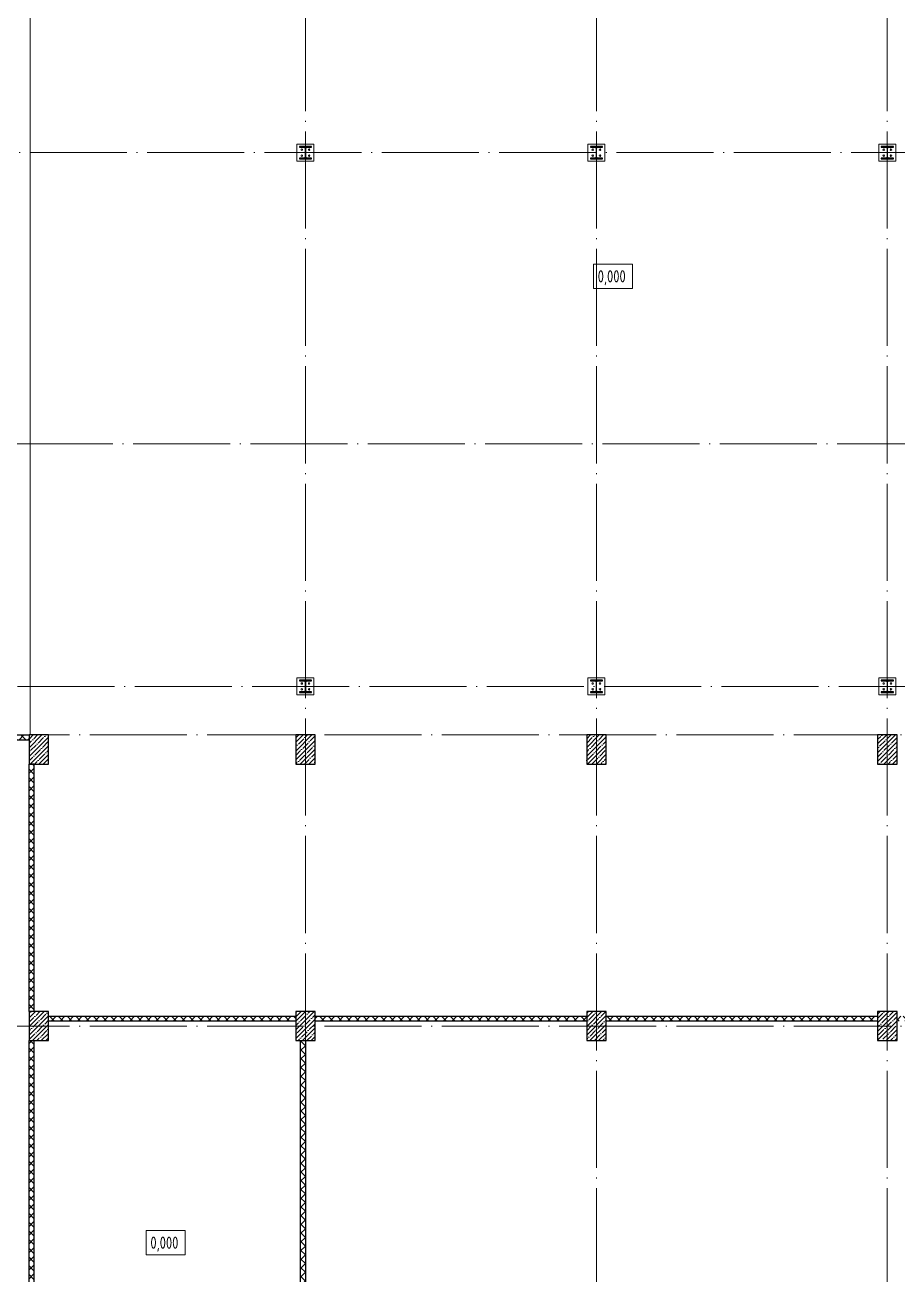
# Model space of a CAD drawing. Extents: x -965262 to 1142518, y -357520 to 71675.
# Drawn here: x -705992 to -688007, y -210484 to -184721 of the extents above; entities that cross this region are included whole.
import ezdxf

# ---------------------------------------------------------------- set-up
doc = ezdxf.new("R2010")
doc.units = 0
doc.header["$LTSCALE"] = 10
doc.linetypes.add('DOTE', pattern=[2.42, 2, -0.2, 0.02, -0.2])
doc.layers.get('0').update_dxf_attribs({"linetype": 'CONTINUOUS', "lineweight": 30})
doc.layers.add('DOTE', color=7, linetype='DOTE', lineweight=9)
doc.styles.add('GOST 2.304', font='isocpeur.ttf', dxfattribs={"width": 0.75, "height": 250})
pattern_1 = [(45, (-663827.41, -214472.12), (-89.80256, 89.80256), []), (45, (-663737.6, -214472.12), (-89.80256, 89.80256), [158.75, -31.75, 0, -31.75])]

msp = doc.modelspace()

# ---------------------------------------------------------------- hatches: boundary and pattern name
at = {"lineweight": 15}
h = msp.add_hatch(dxfattribs=at)
h.set_pattern_fill('ANSI37', color=30, scale=40)
h.set_pattern_definition([(45, (-24264.35, -633128.98), (-89.802561, 89.802561), []), (135, (-24264.35, -633128.98), (-89.802561, -89.802561), [])])
h.paths.add_polyline_path([(-675772.4, -163652.1), (-675872.4, -163652.1), (-675872.4, -165652.1), (-675772.4, -165652.1)], flags=17)
h.paths.add_polyline_path([(-683707, -205951.7), (-683807, -205951.7), (-683807, -207951.7), (-683707, -207951.7)], flags=17)
h.paths.add_polyline_path([(-683707, -203951.7), (-683807, -203951.7), (-683807, -204951.7), (-683707, -204951.7)], flags=17)
h.paths.add_polyline_path([(-706542.4, -196852.1), (-706642.4, -196852.1), (-706642.4, -197852.1), (-706542.4, -197852.1)], flags=17)
h.paths.add_polyline_path([(-706542.4, -193852.1), (-706642.4, -193852.1), (-706642.4, -195852.1), (-706542.4, -195852.1)], flags=17)
h.paths.add_polyline_path([(-706542.4, -190852.1), (-706642.4, -190852.1), (-706642.4, -192852.1), (-706542.4, -192852.1)], flags=17)
h.paths.add_polyline_path([(-706542.4, -187852.1), (-706642.4, -187852.1), (-706642.4, -189852.1), (-706542.4, -189852.1)], flags=17)
h.paths.add_polyline_path([(-706542.4, -184852.1), (-706642.4, -184852.1), (-706642.4, -186852.1), (-706542.4, -186852.1)], flags=17)
h.paths.add_polyline_path([(-706542.4, -181852.1), (-706642.4, -181852.1), (-706642.4, -183852.1), (-706542.4, -183852.1)], flags=17)
h.paths.add_polyline_path([(-706542.4, -178852.1), (-706642.4, -178852.1), (-706642.4, -180852.1), (-706542.4, -180852.1)], flags=17)
h.paths.add_polyline_path([(-706542.4, -176852.1), (-706642.4, -176852.1), (-706642.4, -177852.1), (-706542.4, -177852.1)], flags=17)
h.paths.add_polyline_path([(-715707.4, -175687.1), (-717707.4, -175687.1), (-717707.4, -175787.1), (-715707.4, -175787.1)], flags=16)
h.paths.add_polyline_path([(-712707.4, -175687.1), (-714707.4, -175687.1), (-714707.4, -175787.1), (-712707.4, -175787.1)], flags=16)
h.paths.add_polyline_path([(-709707.4, -175687.1), (-711707.4, -175687.1), (-711707.4, -175787.1), (-709707.4, -175787.1)], flags=16)
h.paths.add_polyline_path([(-706707.4, -175687.1), (-708707.4, -175687.1), (-708707.4, -175787.1), (-706707.4, -175787.1)], flags=16)
h.paths.add_polyline_path([(-676407.4, -223252.1), (-679747.4, -223252.1), (-679747.4, -223352.1), (-676407.4, -223352.1)])
h.paths.add_polyline_path([(-674707.4, -223252.1), (-676007.4, -223252.1), (-676007.4, -223352.1), (-674707.4, -223352.1)])
h.paths.add_polyline_path([(-670907.4, -223252.1), (-671707.4, -223252.1), (-671707.4, -223352.1), (-670907.4, -223352.1)])
h.paths.add_polyline_path([(-670207.4, -223252.1), (-670507.4, -223252.1), (-670507.4, -223352.1), (-670207.4, -223352.1)])
h.paths.add_polyline_path([(-670207.4, -217752.1), (-676787.4, -217752.1), (-676787.4, -217827.1), (-670207.4, -217827.1)])
h.paths.add_polyline_path([(-704957.4, -217352.1), (-705507.4, -217352.1), (-705507.4, -217452.1), (-704957.4, -217452.1)])
h.paths.add_polyline_path([(-703407.4, -217352.1), (-703957.4, -217352.1), (-703957.4, -217452.1), (-703407.4, -217452.1)])
h.paths.add_polyline_path([(-701957.4, -217352.1), (-702507.4, -217352.1), (-702507.4, -217452.1), (-701957.4, -217452.1)])
h.paths.add_polyline_path([(-700407.4, -217352.1), (-700957.4, -217352.1), (-700957.4, -217452.1), (-700407.4, -217452.1)])
h.paths.add_polyline_path([(-705807.4, -217652.1), (-705907.4, -217652.1), (-705907.4, -222752.1), (-705807.4, -222752.1)])
h.paths.add_polyline_path([(-700207.4, -217652.1), (-700307.4, -217652.1), (-700307.4, -222752.1), (-700207.4, -222752.1)])
h.paths.add_polyline_path([(-700407.4, -223252.1), (-702137.4, -223252.3), (-702137.4, -223352.1), (-700407.4, -223352.1)])
h.paths.add_polyline_path([(-698707.4, -223252.1), (-700007.4, -223252.1), (-700007.4, -223352.1), (-698707.4, -223352.1)])
h.paths.add_polyline_path([(-694407.4, -223252.1), (-695707.4, -223252.1), (-695707.4, -223352.1), (-694407.4, -223352.1)])
h.paths.add_polyline_path([(-692707.4, -223252.1), (-694007.4, -223252.1), (-694007.4, -223352.1), (-692707.4, -223352.1)])
h.paths.add_polyline_path([(-688407.4, -223252.1), (-689707.4, -223252.1), (-689707.4, -223352.1), (-688407.4, -223352.1)])
h.paths.add_polyline_path([(-686707.4, -223252.1), (-688007.4, -223252.1), (-688007.4, -223352.1), (-686707.4, -223352.1)])
h.paths.add_polyline_path([(-682407.4, -223252.1), (-683707.4, -223252.1), (-683707.4, -223352.1), (-682407.4, -223352.1)])
h.paths.add_polyline_path([(-684207.7, -221352.5), (-688007.4, -221352.5), (-688007.4, -221452.5), (-684207.7, -221452.5)])
h.paths.add_polyline_path([(-688007.4, -217652.1), (-688107.4, -217652.1), (-688107.4, -221452.5), (-688007.4, -221452.5), (-688007.4, -221352.5)])
h.paths.add_polyline_path([(-688107.4, -214222.1), (-688007.4, -214222.1), (-688007.4, -217052.1), (-688107.4, -217052.1), (-688107.4, -214422.1), (-688207.4, -214422.1), (-688207.4, -214322.1), (-688107.4, -214322.1)])
h.paths.add_polyline_path([(-688107.4, -214222.1), (-693262.4, -214222.1), (-693262.4, -214322.1), (-688107.4, -214322.1)])
h.paths.add_polyline_path([(-693262.4, -214422.1), (-693262.4, -214422.1), (-693262.4, -214322.1), (-693262.4, -214222.1), (-693362.4, -214222.1), (-693362.4, -215112.1), (-693262.4, -215112.1)])
h.paths.add_polyline_path([(-693262.4, -215112.1), (-693362.4, -215112.1), (-700207.4, -215112.1), (-700207.4, -215212.1), (-693262.4, -215212.1)])
h.paths.add_polyline_path([(-700207.4, -211652.1), (-700307.4, -211652.1), (-700307.4, -217052.1), (-700207.4, -217052.1)])
h.paths.add_polyline_path([(-700307.4, -213062.1), (-705807.4, -213062.1), (-705807.4, -213162.1), (-700307.4, -213162.1)])
h.paths.add_polyline_path([(-700207.4, -205652.1), (-700307.4, -205652.1), (-700307.4, -209052.4), (-700307.4, -209052.4), (-700307.4, -209152.4), (-700307.4, -211052.1), (-700207.4, -211052.1)])
h.paths.add_polyline_path([(-700407.4, -205152.1), (-705507.4, -205152.1), (-705507.4, -205252.1), (-700407.4, -205252.1)])
h.paths.add_polyline_path([(-694407.4, -205152.1), (-700007.4, -205152.1), (-700007.4, -205252.1), (-694407.4, -205252.1)])
h.paths.add_polyline_path([(-688407.4, -205152.1), (-694007.4, -205152.1), (-694007.4, -205252.1), (-688407.4, -205252.1)])
h.paths.add_polyline_path([(-683807, -205152.1), (-688007.4, -205152.1), (-688007.4, -205252.1), (-683807, -205252.1)])
h.paths.add_polyline_path([(-683707, -203502.1), (-683807, -203502.1), (-683807, -208951.7), (-683707, -208951.7)])
h.paths.add_polyline_path([(-682257.8, -203427.1), (-682257.8, -203402.1), (-683807, -203402.1), (-683807, -203502.1), (-682257.8, -203502.1), (-682257.8, -203477.1)])
h.paths.add_polyline_path([(-682257.8, -208976.7), (-682257.8, -208951.7), (-683807, -208951.7), (-683807, -209051.7), (-682257.8, -209051.7), (-682257.8, -209026.7)])
h.paths.add_polyline_path([(-705807.4, -211652.1), (-705907.4, -211652.1), (-705907.4, -217052.1), (-705807.4, -217052.1)])
h.paths.add_polyline_path([(-705807.4, -205652.1), (-705907.4, -205652.1), (-705907.4, -211052.1), (-705807.4, -211052.1)])
h.paths.add_polyline_path([(-705807.4, -199952.1), (-705907.4, -199952.1), (-705907.4, -205052.1), (-705807.4, -205052.1)])
h.paths.add_polyline_path([(-705907.4, -199352.1), (-706642.4, -199352.1), (-706642.4, -199452.1), (-705907.4, -199452.1)])
h.paths.add_polyline_path([(-706642.4, -175687.1), (-718532.4, -175687.1), (-718532.4, -175787.1), (-706642.4, -175787.1)])
h.paths.add_polyline_path([(-706211.9, -175302.1), (-706542.4, -175302.1), (-706542.4, -175402.1), (-706211.9, -175402.1)])
h.paths.add_polyline_path([(-669992.4, -192212.1), (-670272.4, -192212.1), (-670272.4, -192312.1), (-669992.4, -192312.1)])
h.paths.add_polyline_path([(-670272.4, -189752.1), (-670372.4, -189752.1), (-670372.4, -192312.1), (-670272.4, -192312.1)])
h.paths.add_polyline_path([(-673672.2, -186917.1), (-675772.4, -186917.1), (-675772.4, -187017.1), (-673672.2, -187017.1)])
h.paths.add_polyline_path([(-704772.2, -162917.1), (-705881.3, -162917.1), (-705881.3, -163017.1), (-704772.2, -163017.1)])
h.paths.add_polyline_path([(-698772.2, -162917.1), (-701772.2, -162917.1), (-701772.2, -163017.1), (-698772.2, -163017.1)])
h.paths.add_polyline_path([(-692772.2, -162917.1), (-695772.2, -162917.1), (-695772.2, -163017.1), (-692772.2, -163017.1)])
h.paths.add_polyline_path([(-686772.2, -162917.1), (-689772.2, -162917.1), (-689772.2, -163017.1), (-686772.2, -163017.1)])
h.paths.add_polyline_path([(-678772.2, -162917.1), (-684772.2, -162917.1), (-684772.2, -163017.1), (-678772.2, -163017.1)])
h.paths.add_polyline_path([(-675872.4, -162917.1), (-676772.2, -162917.1), (-676772.2, -163017.1), (-675872.4, -163017.1)])
h.paths.add_polyline_path([(-675772.4, -162917.1), (-675872.4, -162917.1), (-675872.4, -163017.1), (-675872.4, -166282.1), (-675772.4, -166282.1)])
h.paths.add_polyline_path([(-675772.4, -169542.1), (-675872.4, -169542.1), (-675872.4, -169852.1), (-675772.4, -169852.1)])
h.paths.add_polyline_path([(-675772.4, -171852.1), (-675872.4, -171852.1), (-675872.4, -172852.1), (-675772.4, -172852.1)])
h.paths.add_polyline_path([(-675772.4, -174852.1), (-675872.4, -174852.1), (-675872.4, -175852.1), (-675772.4, -175852.1)])
h.paths.add_polyline_path([(-675772.4, -177852.1), (-675872.4, -177852.1), (-675872.4, -178852.1), (-675772.4, -178852.1)])
h.paths.add_polyline_path([(-675772.4, -180852.1), (-675872.4, -180852.1), (-675872.4, -181852.1), (-675772.4, -181852.1)])
h.paths.add_polyline_path([(-670272.4, -186917.1), (-671872.2, -186917.1), (-671872.2, -187017.1), (-670272.4, -187017.1)])
h.paths.add_polyline_path([(-670272.4, -187017.1), (-670372.4, -187017.1), (-670372.4, -187952.1), (-670272.4, -187952.1)])
h.paths.add_polyline_path([(-675772.4, -186852.1), (-675872.4, -186852.1), (-675872.4, -187107.1), (-675872.4, -187107.1), (-675872.4, -187227.1), (-675872.4, -199352.1), (-675772.4, -199352.1)])
h.paths.add_polyline_path([(-675772.4, -183852.1), (-675872.4, -183852.1), (-675872.4, -184852.1), (-675772.4, -184852.1)])
h.paths.add_polyline_path([(-706542.4, -199352.1), (-706642.4, -199352.1), (-706642.4, -175302.1), (-706542.4, -175302.1)])
h.paths.add_polyline_path([(-673672.2, -187017.1), (-673772.4, -187017.1), (-673772.4, -186917.1), (-673672.2, -186917.1)])
h.paths.add_polyline_path([(-671872.2, -187017.1), (-671772.4, -187017.1), (-671772.4, -186917.1), (-671872.2, -186917.1)])
h.paths.add_polyline_path([(-670272.4, -189504.6), (-670372.4, -189504.6), (-670372.4, -189752.1), (-670272.4, -189752.1)])
h.paths.add_polyline_path([(-670272.4, -187504.6), (-670372.4, -187504.6), (-670372.4, -187952.1), (-670272.4, -187952.1)])
h.paths.add_polyline_path([(-702137.4, -223352.1), (-700696.7, -223352.1), (-700696.7, -223252.2), (-702137.4, -223252.3)])
h = msp.add_hatch(dxfattribs=at)
h.set_pattern_fill('ANSI35', color=256, scale=20, style=0)
h.set_pattern_definition(pattern_1)
h.paths.add_polyline_path([(-705507.4, -199352.1), (-705907.4, -199352.1), (-705907.4, -199952.1), (-705507.4, -199952.1)])
h = msp.add_hatch(dxfattribs=at)
h.set_pattern_fill('ANSI35', color=256, scale=20, style=0)
h.set_pattern_definition(pattern_1)
h.paths.add_polyline_path([(-700007.4, -199352.1), (-700407.4, -199352.1), (-700407.4, -199952.1), (-700007.4, -199952.1)])
h = msp.add_hatch(dxfattribs=at)
h.set_pattern_fill('ANSI35', color=256, scale=20, style=0)
h.set_pattern_definition(pattern_1)
h.paths.add_polyline_path([(-694007.4, -199352.1), (-694407.4, -199352.1), (-694407.4, -199952.1), (-694007.4, -199952.1)])
h = msp.add_hatch(dxfattribs=at)
h.set_pattern_fill('ANSI35', color=256, scale=20, style=0)
h.set_pattern_definition(pattern_1)
h.paths.add_polyline_path([(-688007.4, -199352.1), (-688407.4, -199352.1), (-688407.4, -199952.1), (-688007.4, -199952.1)])
h = msp.add_hatch(dxfattribs=at)
h.set_pattern_fill('ANSI35', color=256, scale=20, style=0)
h.set_pattern_definition(pattern_1)
h.paths.add_polyline_path([(-705507.4, -205052.1), (-705907.4, -205052.1), (-705907.4, -205652.1), (-705507.4, -205652.1)])
h = msp.add_hatch(dxfattribs=at)
h.set_pattern_fill('ANSI35', color=256, scale=20, style=0)
h.set_pattern_definition(pattern_1)
h.paths.add_polyline_path([(-700007.4, -205052.1), (-700407.4, -205052.1), (-700407.4, -205652.1), (-700007.4, -205652.1)])
h = msp.add_hatch(dxfattribs=at)
h.set_pattern_fill('ANSI35', color=256, scale=20, style=0)
h.set_pattern_definition(pattern_1)
h.paths.add_polyline_path([(-694007.4, -205052.1), (-694407.4, -205052.1), (-694407.4, -205652.1), (-694007.4, -205652.1)])
h = msp.add_hatch(dxfattribs=at)
h.set_pattern_fill('ANSI35', color=256, scale=20, style=0)
h.set_pattern_definition(pattern_1)
h.paths.add_polyline_path([(-688007.4, -205052.1), (-688407.4, -205052.1), (-688407.4, -205652.1), (-688007.4, -205652.1)])

# ---------------------------------------------------------------- linework, layer by layer
at = {"color": 86, "lineweight": 15}
msp.add_line((-705882.4, -199352.1, -3259.8), (-705882.4, -175477.1, -1808.5), dxfattribs=at)
at = {"lineweight": 15}
for p, q in [((-700382.4, -187527.1, -3259.8), (-700382.4, -187177.1, -3259.8)), ((-700382.4, -187177.1, -3259.8), (-700032.4, -187177.1, -3259.8)), ((-700032.4, -187177.1, -3259.8), (-700032.4, -187527.1, -3259.8)), ((-694382.4, -187527.1, -3259.8), (-694382.4, -187177.1, -3259.8)), ((-694382.4, -187177.1, -3259.8), (-694032.4, -187177.1, -3259.8)), ((-694032.4, -187177.1, -3259.8), (-694032.4, -187527.1, -3259.8)), ((-688382.4, -187527.1, -3259.8), (-688382.4, -187177.1, -3259.8)), ((-688382.4, -187177.1, -3259.8), (-688032.4, -187177.1, -3259.8)), ((-688032.4, -187177.1, -3259.8), (-688032.4, -187527.1, -3259.8)), ((-700032.4, -187527.1, -3259.8), (-700382.4, -187527.1, -3259.8)), ((-694032.4, -187527.1, -3259.8), (-694382.4, -187527.1, -3259.8)), ((-688032.4, -187527.1, -3259.8), (-688382.4, -187527.1, -3259.8)), ((-694265.1, -190151.8), (-694265.1, -189651.8)), ((-693465.1, -189651.8), (-694265.1, -189651.8)), ((-693465.1, -189651.8), (-693465.1, -190151.8)), ((-693465.1, -190151.8), (-694265.1, -190151.8)), ((-700382.4, -198527.1, -3259.8), (-700382.4, -198177.1, -3259.8)), ((-700382.4, -198177.1, -3259.8), (-700032.4, -198177.1, -3259.8)), ((-700032.4, -198177.1, -3259.8), (-700032.4, -198527.1, -3259.8)), ((-694382.4, -198527.1, -3259.8), (-694382.4, -198177.1, -3259.8)), ((-694382.4, -198177.1, -3259.8), (-694032.4, -198177.1, -3259.8)), ((-694032.4, -198177.1, -3259.8), (-694032.4, -198527.1, -3259.8)), ((-688382.4, -198527.1, -3259.8), (-688382.4, -198177.1, -3259.8)), ((-688382.4, -198177.1, -3259.8), (-688032.4, -198177.1, -3259.8)), ((-688032.4, -198177.1, -3259.8), (-688032.4, -198527.1, -3259.8)), ((-700032.4, -198527.1, -3259.8), (-700382.4, -198527.1, -3259.8)), ((-694032.4, -198527.1, -3259.8), (-694382.4, -198527.1, -3259.8)), ((-688032.4, -198527.1, -3259.8), (-688382.4, -198527.1, -3259.8)), ((-703490.8, -210069.3, -3259.8), (-703490.8, -209569.3, -3259.8)), ((-702690.8, -209569.3, -3259.8), (-703490.8, -209569.3, -3259.8)), ((-702690.8, -209569.3, -3259.8), (-702690.8, -210069.3, -3259.8)), ((-702690.8, -210069.3, -3259.8), (-703490.8, -210069.3, -3259.8))]:
    msp.add_line(p, q, dxfattribs=at)
at = {"lineweight": 30}
for p, q in [((-700332.4, -187227.1, -3259.8), (-700332.4, -187241.1, -3259.8)), ((-700082.4, -187227.1, -3259.8), (-700332.4, -187227.1, -3259.8)), ((-700332.4, -187241.1, -3259.8), (-700231.9, -187241.1, -3259.8)), ((-700211.9, -187261.1, -3259.8), (-700211.9, -187443.1, -3259.8)), ((-700202.9, -187443.1, -3259.8), (-700202.9, -187261.1, -3259.8)), ((-700182.9, -187241.1, -3259.8), (-700082.4, -187241.1, -3259.8)), ((-700082.4, -187241.1, -3259.8), (-700082.4, -187227.1, -3259.8)), ((-694332.4, -187227.1, -3259.8), (-694332.4, -187241.1, -3259.8)), ((-694082.4, -187227.1, -3259.8), (-694332.4, -187227.1, -3259.8)), ((-694332.4, -187241.1, -3259.8), (-694231.9, -187241.1, -3259.8)), ((-694211.9, -187261.1, -3259.8), (-694211.9, -187443.1, -3259.8)), ((-694202.9, -187443.1, -3259.8), (-694202.9, -187261.1, -3259.8)), ((-694182.9, -187241.1, -3259.8), (-694082.4, -187241.1, -3259.8)), ((-694082.4, -187241.1, -3259.8), (-694082.4, -187227.1, -3259.8)), ((-688332.4, -187227.1, -3259.8), (-688332.4, -187241.1, -3259.8)), ((-688082.4, -187227.1, -3259.8), (-688332.4, -187227.1, -3259.8)), ((-688332.4, -187241.1, -3259.8), (-688231.9, -187241.1, -3259.8)), ((-688211.9, -187261.1, -3259.8), (-688211.9, -187443.1, -3259.8)), ((-688202.9, -187443.1, -3259.8), (-688202.9, -187261.1, -3259.8)), ((-688182.9, -187241.1, -3259.8), (-688082.4, -187241.1, -3259.8)), ((-688082.4, -187241.1, -3259.8), (-688082.4, -187227.1, -3259.8)), ((-700332.4, -187463.1, -3259.8), (-700332.4, -187477.1, -3259.8)), ((-700231.9, -187463.1, -3259.8), (-700332.4, -187463.1, -3259.8)), ((-700332.4, -187477.1, -3259.8), (-700082.4, -187477.1, -3259.8)), ((-700082.4, -187463.1, -3259.8), (-700182.9, -187463.1, -3259.8)), ((-700082.4, -187477.1, -3259.8), (-700082.4, -187463.1, -3259.8)), ((-694332.4, -187463.1, -3259.8), (-694332.4, -187477.1, -3259.8)), ((-694231.9, -187463.1, -3259.8), (-694332.4, -187463.1, -3259.8)), ((-694332.4, -187477.1, -3259.8), (-694082.4, -187477.1, -3259.8)), ((-694082.4, -187463.1, -3259.8), (-694182.9, -187463.1, -3259.8)), ((-694082.4, -187477.1, -3259.8), (-694082.4, -187463.1, -3259.8)), ((-688332.4, -187463.1, -3259.8), (-688332.4, -187477.1, -3259.8)), ((-688231.9, -187463.1, -3259.8), (-688332.4, -187463.1, -3259.8)), ((-688332.4, -187477.1, -3259.8), (-688082.4, -187477.1, -3259.8)), ((-688082.4, -187463.1, -3259.8), (-688182.9, -187463.1, -3259.8)), ((-688082.4, -187477.1, -3259.8), (-688082.4, -187463.1, -3259.8)), ((-700332.4, -198227.1, -3259.8), (-700332.4, -198241.1, -3259.8)), ((-700082.4, -198227.1, -3259.8), (-700332.4, -198227.1, -3259.8)), ((-700332.4, -198241.1, -3259.8), (-700231.9, -198241.1, -3259.8)), ((-700211.9, -198261.1, -3259.8), (-700211.9, -198443.1, -3259.8)), ((-700202.9, -198443.1, -3259.8), (-700202.9, -198261.1, -3259.8)), ((-700182.9, -198241.1, -3259.8), (-700082.4, -198241.1, -3259.8)), ((-700082.4, -198241.1, -3259.8), (-700082.4, -198227.1, -3259.8)), ((-694332.4, -198227.1, -3259.8), (-694332.4, -198241.1, -3259.8)), ((-694082.4, -198227.1, -3259.8), (-694332.4, -198227.1, -3259.8)), ((-694332.4, -198241.1, -3259.8), (-694231.9, -198241.1, -3259.8)), ((-694211.9, -198261.1, -3259.8), (-694211.9, -198443.1, -3259.8)), ((-694202.9, -198443.1, -3259.8), (-694202.9, -198261.1, -3259.8)), ((-694182.9, -198241.1, -3259.8), (-694082.4, -198241.1, -3259.8)), ((-694082.4, -198241.1, -3259.8), (-694082.4, -198227.1, -3259.8)), ((-688332.4, -198227.1, -3259.8), (-688332.4, -198241.1, -3259.8)), ((-688082.4, -198227.1, -3259.8), (-688332.4, -198227.1, -3259.8)), ((-688332.4, -198241.1, -3259.8), (-688231.9, -198241.1, -3259.8)), ((-688211.9, -198261.1, -3259.8), (-688211.9, -198443.1, -3259.8)), ((-688202.9, -198443.1, -3259.8), (-688202.9, -198261.1, -3259.8)), ((-688182.9, -198241.1, -3259.8), (-688082.4, -198241.1, -3259.8)), ((-688082.4, -198241.1, -3259.8), (-688082.4, -198227.1, -3259.8)), ((-700332.4, -198463.1, -3259.8), (-700332.4, -198477.1, -3259.8)), ((-700231.9, -198463.1, -3259.8), (-700332.4, -198463.1, -3259.8)), ((-700332.4, -198477.1, -3259.8), (-700082.4, -198477.1, -3259.8)), ((-700082.4, -198463.1, -3259.8), (-700182.9, -198463.1, -3259.8)), ((-700082.4, -198477.1, -3259.8), (-700082.4, -198463.1, -3259.8)), ((-694332.4, -198463.1, -3259.8), (-694332.4, -198477.1, -3259.8)), ((-694231.9, -198463.1, -3259.8), (-694332.4, -198463.1, -3259.8)), ((-694332.4, -198477.1, -3259.8), (-694082.4, -198477.1, -3259.8)), ((-694082.4, -198463.1, -3259.8), (-694182.9, -198463.1, -3259.8)), ((-694082.4, -198477.1, -3259.8), (-694082.4, -198463.1, -3259.8)), ((-688332.4, -198463.1, -3259.8), (-688332.4, -198477.1, -3259.8)), ((-688231.9, -198463.1, -3259.8), (-688332.4, -198463.1, -3259.8)), ((-688332.4, -198477.1, -3259.8), (-688082.4, -198477.1, -3259.8)), ((-688082.4, -198463.1, -3259.8), (-688182.9, -198463.1, -3259.8)), ((-688082.4, -198477.1, -3259.8), (-688082.4, -198463.1, -3259.8)), ((-705907.4, -199352.1, -3259.8), (-705907.4, -199952.1, -3259.8)), ((-705507.4, -199352.1, -3259.8), (-705907.4, -199352.1, -3259.8)), ((-705507.4, -199952.1, -3259.8), (-705507.4, -199352.1, -3259.8)), ((-700407.4, -199352.1, -3259.8), (-700407.4, -199952.1, -3259.8)), ((-700007.4, -199352.1, -3259.8), (-700407.4, -199352.1, -3259.8)), ((-700007.4, -199952.1, -3259.8), (-700007.4, -199352.1, -3259.8)), ((-694407.4, -199352.1, -3259.8), (-694407.4, -199952.1, -3259.8)), ((-694007.4, -199352.1, -3259.8), (-694407.4, -199352.1, -3259.8)), ((-694007.4, -199952.1, -3259.8), (-694007.4, -199352.1, -3259.8)), ((-688407.4, -199352.1, -3259.8), (-688407.4, -199952.1, -3259.8)), ((-688007.4, -199352.1, -3259.8), (-688407.4, -199352.1, -3259.8)), ((-688007.4, -199952.1, -3259.8), (-688007.4, -199352.1, -3259.8)), ((-705907.4, -199952.1, -3259.8), (-705507.4, -199952.1, -3259.8)), ((-700407.4, -199952.1, -3259.8), (-700007.4, -199952.1, -3259.8)), ((-694407.4, -199952.1, -3259.8), (-694007.4, -199952.1, -3259.8)), ((-688407.4, -199952.1, -3259.8), (-688007.4, -199952.1, -3259.8)), ((-705907.4, -205052.1, -3259.8), (-705907.4, -205652.1, -3259.8)), ((-705507.4, -205052.1, -3259.8), (-705907.4, -205052.1, -3259.8)), ((-705507.4, -205652.1, -3259.8), (-705507.4, -205052.1, -3259.8)), ((-700407.4, -205052.1, -3259.8), (-700407.4, -205652.1, -3259.8)), ((-700007.4, -205052.1, -3259.8), (-700407.4, -205052.1, -3259.8)), ((-700007.4, -205652.1, -3259.8), (-700007.4, -205052.1, -3259.8)), ((-694407.4, -205052.1, -3259.8), (-694407.4, -205652.1, -3259.8)), ((-694007.4, -205052.1, -3259.8), (-694407.4, -205052.1, -3259.8)), ((-694007.4, -205652.1, -3259.8), (-694007.4, -205052.1, -3259.8)), ((-688407.4, -205052.1, -3259.8), (-688407.4, -205652.1, -3259.8)), ((-688007.4, -205052.1, -3259.8), (-688407.4, -205052.1, -3259.8)), ((-688007.4, -205652.1, -3259.8), (-688007.4, -205052.1, -3259.8)), ((-705907.4, -205652.1, -3259.8), (-705507.4, -205652.1, -3259.8)), ((-700407.4, -205652.1, -3259.8), (-700007.4, -205652.1, -3259.8)), ((-694407.4, -205652.1, -3259.8), (-694007.4, -205652.1, -3259.8)), ((-688407.4, -205652.1, -3259.8), (-688007.4, -205652.1, -3259.8))]:
    msp.add_line(p, q, dxfattribs=at)
at = {"color": 30}
for p, q in [((-706642.4, -199352.1, -3259.8), (-705907.4, -199352.1, -3259.8)), ((-705907.4, -205052.1, -3259.8), (-705907.4, -199952.1, -3259.8)), ((-705807.4, -199952.1, -3259.8), (-705907.4, -199952.1, -3259.8)), ((-705907.4, -199952.1, -3259.8), (-705807.4, -199952.1, -3259.8)), ((-705807.4, -199952.1, -3259.8), (-705807.4, -205052.1, -3259.8)), ((-705807.4, -205052.1, -3259.8), (-705907.4, -205052.1, -3259.8)), ((-705907.4, -205052.1, -3259.8), (-705907.4, -205052.1, -3259.8)), ((-705507.4, -205152.1, -3211.1), (-700407.4, -205152.1, -3211.1)), ((-705507.4, -205252.1, -3211.1), (-705507.4, -205152.1, -3211.1)), ((-705507.4, -205252.1, -3211.1), (-705507.4, -205252.1, -3211.1)), ((-700407.4, -205252.1, -3211.1), (-705507.4, -205252.1, -3211.1)), ((-700407.4, -205152.1, -3211.1), (-700407.4, -205252.1, -3211.1)), ((-700007.4, -205252.1, -3211.1), (-700007.4, -205152.1, -3211.1)), ((-700007.4, -205152.1, -3211.1), (-694407.4, -205152.1, -3211.1)), ((-700007.4, -205252.1, -3211.1), (-700007.4, -205252.1, -3211.1)), ((-694407.4, -205252.1, -3211.1), (-700007.4, -205252.1, -3211.1)), ((-694407.4, -205152.1, -3211.1), (-694407.4, -205252.1, -3211.1)), ((-694007.4, -205252.1, -3211.1), (-694007.4, -205152.1, -3211.1)), ((-694007.4, -205152.1, -3211.1), (-688407.4, -205152.1, -3211.1)), ((-688407.4, -205252.1, -3211.1), (-694007.4, -205252.1, -3211.1)), ((-694007.4, -205252.1, -3211.1), (-694007.4, -205252.1, -3211.1)), ((-688407.4, -205152.1, -3211.1), (-688407.4, -205252.1, -3211.1)), ((-705907.4, -211052.1, -3259.8), (-705907.4, -205652.1, -3259.8)), ((-705907.4, -205652.1, -3259.8), (-705807.4, -205652.1, -3259.8)), ((-705807.4, -205652.1, -3259.8), (-705807.4, -211052.1, -3259.8)), ((-700307.4, -211052.1, -3211.1), (-700307.4, -205652.1, -3211.1)), ((-700307.4, -205652.1, -3211.1), (-700207.4, -205652.1, -3211.1)), ((-700207.4, -205652.1, -3211.1), (-700207.4, -211052.1, -3211.1))]:
    msp.add_line(p, q, dxfattribs=at)
at = {"color": 30, "lineweight": 30}
for p in [(-705907.4, -199352.1, -3259.8), (-706642.4, -199452.1, -3259.8)]:
    msp.add_line(p, (-705907.4, -199452.1, -3259.8), dxfattribs=at)
at = {"lineweight": 15}
for centre in [(-700282.4, -187292.1, -3259.8), (-700132.4, -187292.1, -3259.8), (-694282.4, -187292.1, -3259.8), (-694132.4, -187292.1, -3259.8), (-688282.4, -187292.1, -3259.8), (-688132.4, -187292.1, -3259.8), (-700282.4, -187412.1, -3259.8), (-700132.4, -187412.1, -3259.8), (-694282.4, -187412.1, -3259.8), (-694132.4, -187412.1, -3259.8), (-688282.4, -187412.1, -3259.8), (-688132.4, -187412.1, -3259.8), (-700282.4, -198292.1, -3259.8), (-700132.4, -198292.1, -3259.8), (-694282.4, -198292.1, -3259.8), (-694132.4, -198292.1, -3259.8), (-688282.4, -198292.1, -3259.8), (-688132.4, -198292.1, -3259.8), (-700282.4, -198412.1, -3259.8), (-700132.4, -198412.1, -3259.8), (-694282.4, -198412.1, -3259.8), (-694132.4, -198412.1, -3259.8), (-688282.4, -198412.1, -3259.8), (-688132.4, -198412.1, -3259.8)]:
    msp.add_circle(centre, 16, dxfattribs=at)
at = {"lineweight": 30}
for centre, start, end in [((-700231.9, -187261.1, -3259.8), 0, 90), ((-700182.9, -187261.1, -3259.8), 90, 180), ((-694231.9, -187261.1, -3259.8), 0, 90), ((-694182.9, -187261.1, -3259.8), 90, 180), ((-688231.9, -187261.1, -3259.8), 0, 90), ((-688182.9, -187261.1, -3259.8), 90, 180), ((-700231.9, -187443.1, -3259.8), 270, 0), ((-700182.9, -187443.1, -3259.8), 180, 270), ((-694231.9, -187443.1, -3259.8), 270, 0), ((-694182.9, -187443.1, -3259.8), 180, 270), ((-688231.9, -187443.1, -3259.8), 270, 0), ((-688182.9, -187443.1, -3259.8), 180, 270), ((-700231.9, -198261.1, -3259.8), 0, 90), ((-700182.9, -198261.1, -3259.8), 90, 180), ((-694231.9, -198261.1, -3259.8), 0, 90), ((-694182.9, -198261.1, -3259.8), 90, 180), ((-688231.9, -198261.1, -3259.8), 0, 90), ((-688182.9, -198261.1, -3259.8), 90, 180), ((-700231.9, -198443.1, -3259.8), 270, 0), ((-700182.9, -198443.1, -3259.8), 180, 270), ((-694231.9, -198443.1, -3259.8), 270, 0), ((-694182.9, -198443.1, -3259.8), 180, 270), ((-688231.9, -198443.1, -3259.8), 270, 0), ((-688182.9, -198443.1, -3259.8), 180, 270)]:
    msp.add_arc(centre, 20, start, end, dxfattribs=at)
at = {"layer": 'DOTE', "ltscale": 100, "extrusion": (0, -1, 0)}
for p, q in [((-700207.4, -162715.3, -4711.1), (-700207.4, -237887.4, -4711.1)), ((-694207.4, -162715.3, -4711.1), (-694207.4, -237887.4, -4711.1)), ((-688207.4, -162715.3, -4711.1), (-688207.4, -237887.4, -4711.1))]:
    msp.add_line(p, q, dxfattribs=at)
at = {"layer": 'DOTE', "ltscale": 100}
for p, q in [((-670010.6, -187352.1, -4711.1), (-728562.7, -187352.1, -4711.1)), ((-670298.5, -193352.1, -4711.1), (-728562.7, -193352.1, -4711.1)), ((-670268.3, -198352.1, -4711.1), (-727099, -198352.1, -1451.3)), ((-656677.4, -199352.1, -4711.1), (-728562.7, -199352.1, -4711.1)), ((-656677.4, -205352.1, -4711.1), (-728562.7, -205352.1, -4711.1))]:
    msp.add_line(p, q, dxfattribs=at)

# ---------------------------------------------------------------- texts
at = {"lineweight": 0, "style": 'GOST 2.304', "width": 0.75}
for p in [(-694180.5, -190025.8), (-703406.2, -209943.3, -3259.8)]:
    msp.add_text('0,000', height=250, dxfattribs=at).set_placement(p)

doc.saveas('drawing.dxf')
